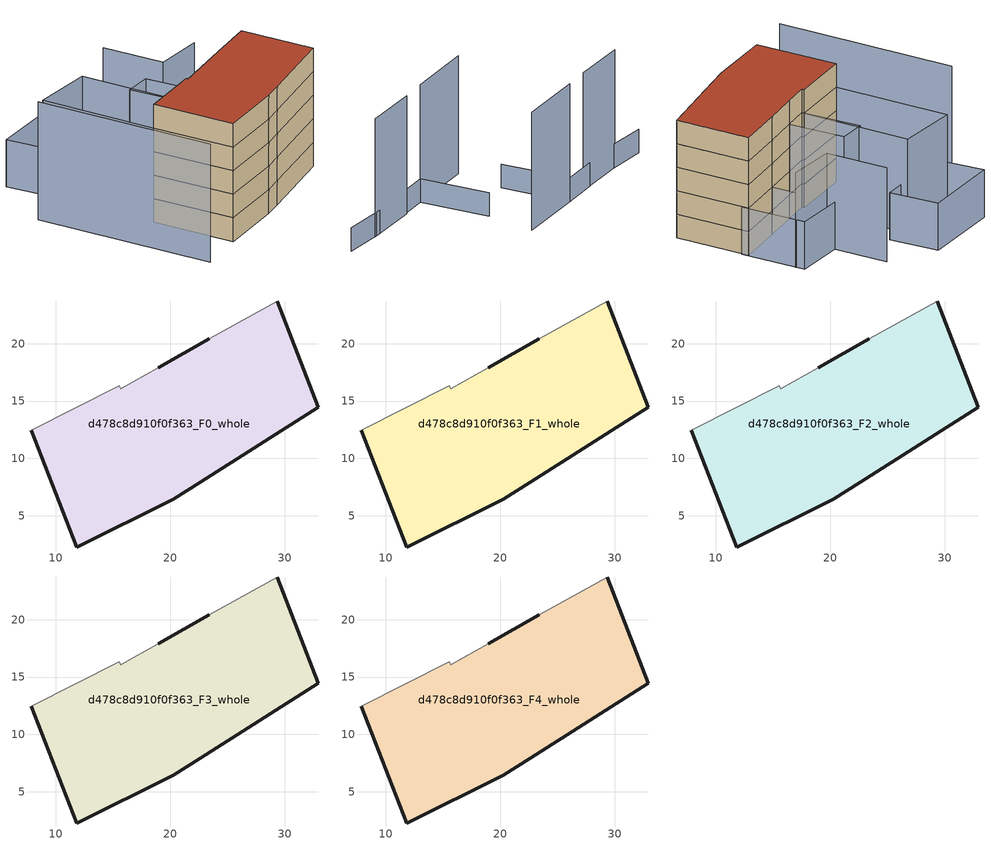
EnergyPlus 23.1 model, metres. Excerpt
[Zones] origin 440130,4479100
d478c8d910f0f363_F0_whole
 floor ground (EU_floor_Construction): 29.35,23.74 32.89,14.48 22.59,7.93 20.24,6.44 11.84,2.26 7.87,12.47 15.55,16.33 15.69,16.07 18.93,17.91 23.39,20.44 z0
 wall outside (EU_wall_Construction): 7.87,12.47 11.84,2.26 20.24,6.44 22.59,7.93 32.89,14.48 29.35,23.74 / 23.39,20.44 18.93,17.91 z0:3
 wall adiabatic (EU_wall_Construction): 29.35,23.74 23.39,20.44 / 18.93,17.91 15.69,16.07 15.55,16.33 7.87,12.47 z0:3
d478c8d910f0f363_F1_whole
 floor to d478c8d910f0f363_F0_whole (EU_floor_Construction): 29.35,23.74 32.89,14.48 22.59,7.93 20.24,6.44 11.84,2.26 7.87,12.47 15.55,16.33 15.69,16.07 18.93,17.91 23.39,20.44 z3
 wall outside (EU_wall_Construction): 7.87,12.47 11.84,2.26 20.24,6.44 22.59,7.93 32.89,14.48 29.35,23.74 / 23.39,20.44 18.93,17.91 z3:6
 wall adiabatic (EU_wall_Construction): 29.35,23.74 23.39,20.44 / 18.93,17.91 15.69,16.07 15.55,16.33 7.87,12.47 z3:6
d478c8d910f0f363_F2_whole
 floor to d478c8d910f0f363_F1_whole (EU_floor_Construction): 29.35,23.74 32.89,14.48 22.59,7.93 20.24,6.44 11.84,2.26 7.87,12.47 15.55,16.33 15.69,16.07 18.93,17.91 23.39,20.44 z6
 wall outside (EU_wall_Construction): 7.87,12.47 11.84,2.26 20.24,6.44 22.59,7.93 32.89,14.48 29.35,23.74 / 23.39,20.44 18.93,17.91 z6:9
 wall adiabatic (EU_wall_Construction): 29.35,23.74 23.39,20.44 / 18.93,17.91 15.69,16.07 15.55,16.33 7.87,12.47 z6:9
d478c8d910f0f363_F3_whole
 floor to d478c8d910f0f363_F2_whole (EU_floor_Construction): 29.35,23.74 32.89,14.48 22.59,7.93 20.24,6.44 11.84,2.26 7.87,12.47 15.55,16.33 15.69,16.07 18.93,17.91 23.39,20.44 z9
 wall outside (EU_wall_Construction): 7.87,12.47 11.84,2.26 20.24,6.44 22.59,7.93 32.89,14.48 29.35,23.74 / 23.39,20.44 18.93,17.91 z9:12
 wall adiabatic (EU_wall_Construction): 29.35,23.74 23.39,20.44 / 18.93,17.91 15.69,16.07 15.55,16.33 7.87,12.47 z9:12
d478c8d910f0f363_F4_whole
 floor to d478c8d910f0f363_F3_whole (EU_floor_Construction): 29.35,23.74 32.89,14.48 22.59,7.93 20.24,6.44 11.84,2.26 7.87,12.47 15.55,16.33 15.69,16.07 18.93,17.91 23.39,20.44 z12
 wall outside (EU_wall_Construction): 7.87,12.47 11.84,2.26 20.24,6.44 22.59,7.93 32.89,14.48 29.35,23.74 / 23.39,20.44 18.93,17.91 z12:15
 wall adiabatic (EU_wall_Construction): 29.35,23.74 23.39,20.44 / 18.93,17.91 15.69,16.07 15.55,16.33 7.87,12.47 z12:15
 roof outside (EU_roof_Construction): 22.59,7.93 32.89,14.48 29.35,23.74 23.39,20.44 18.93,17.91 15.69,16.07 15.55,16.33 7.87,12.47 11.84,2.26 20.24,6.44 z15
shading: 25.95,-6.64 33.04,-3.38 / -2.37,21.27 5.94,-0.99 / 36.3,-1.73 45.02,2.41 z0:15; 21.02,-8.44 26.82,-6.31 / 31.66,-3.93 36.3,-1.73 / 36.3,-1.73 40.17,-9.89 z0:3; 27.07,29.87 20.64,27.4 / 20.64,27.4 17.69,35.08 / 16.06,24.74 19.1,17.51 / 19.1,17.51 15.66,16.06 / 15.66,16.06 12.62,23.3 / 12.62,23.3 16.06,24.74 / 10.57,29.84 15.88,15.43 / 15.88,15.43 7.87,12.47 / 7.87,12.47 2.55,26.88 / 2.55,26.88 10.57,29.84 z0:12; 23.39,20.44 20.24,28.41 / 20.24,28.41 26.62,30.94 / 26.62,30.94 29.78,22.97 / 29.78,22.97 23.39,20.44 / 0.53,31.35 10.79,35.96 / 10.79,35.96 13.44,30.05 / 13.44,30.05 3.19,25.44 / 3.19,25.44 0.53,31.35 z0:6
[Building]
EU S2 Campaign: North Axis=0; Terrain=City; Solar Distribution=FullExterior
[Site:Location]
Madrid: Latitude=40.5; Longitude=-3.5; Time Zone=1; Elevation=609
[SizingPeriod:WeatherFileDays]
AnnualSizingPeriod: Begin Month=1; Begin Day of Month=1; End Month=12; End Day of Month=31; Day of Week for Start Day=Monday; Use Weather File Daylight Saving Period=No; Use Weather File Rain and Snow Indicators=No
[MATERIAL]
EU_InternalMass_Material: Roughness=MediumRough; Thickness=0.1; Conductivity=1; Density=1800; Specific Heat=900; Thermal Absorptance=0.9; Solar Absorptance=0.7; Visible Absorptance=0.7
[MATERIAL:NOMASS] Roughness=MediumRough; Thermal Absorptance=0.9; Solar Absorptance=0.7; Visible Absorptance=0.7
Name | Thermal Resistance
EU_wall_NoMass | 1.60022
EU_roof_NoMass | 1.57597
EU_floor_NoMass | 0.470652
[CONSTRUCTION]
EU_wall_Construction: EU_wall_NoMass
EU_roof_Construction: EU_roof_NoMass
EU_floor_Construction: EU_floor_NoMass
EU_InternalMass_Construction: EU_InternalMass_Material
[ZONE] Type=1; Multiplier=1; Ceiling Height=autocalculate; Floor Area=autocalculate; Part of Total Floor Area=Yes
Name | Volume
d478c8d910f0f363_F0_whole | 763.944
d478c8d910f0f363_F1_whole; d478c8d910f0f363_F2_whole; d478c8d910f0f363_F3_whole; d478c8d910f0f363_F4_whole | 763.943
[INTERNALMASS] Construction=EU_InternalMass_Construction; Surface Area=254.648
Name | Zone or ZoneList
d478c8d910f0f363_F0_whole_EU_InternalMass | d478c8d910f0f363_F0_whole
d478c8d910f0f363_F1_whole_EU_InternalMass | d478c8d910f0f363_F1_whole
d478c8d910f0f363_F2_whole_EU_InternalMass | d478c8d910f0f363_F2_whole
d478c8d910f0f363_F3_whole_EU_InternalMass | d478c8d910f0f363_F3_whole
d478c8d910f0f363_F4_whole_EU_InternalMass | d478c8d910f0f363_F4_whole
[OTHEREQUIPMENT] Fuel Type=Electricity; Design Level Calculation Method=Watts/Area; Power per Zone Floor Area=1; Fraction Latent=0; Fraction Radiant=0; Fraction Lost=0; Carbon Dioxide Generation Rate=0; EndUse Subcategory=EU_Step8_InternalGains
Name | Zone or ZoneList or Space or SpaceList | Schedule
EU_Step8_InternalGain_d478c8d910f0f363_F0_whole_f000 | d478c8d910f0f363_F0_whole | EU_Step8_GainSchedule_d478c8d910f0f363_F0_whole_f000
EU_Step8_InternalGain_d478c8d910f0f363_F1_whole_f000 | d478c8d910f0f363_F1_whole | EU_Step8_GainSchedule_d478c8d910f0f363_F1_whole_f000
EU_Step8_InternalGain_d478c8d910f0f363_F2_whole_f000 | d478c8d910f0f363_F2_whole | EU_Step8_GainSchedule_d478c8d910f0f363_F2_whole_f000
EU_Step8_InternalGain_d478c8d910f0f363_F3_whole_f000 | d478c8d910f0f363_F3_whole | EU_Step8_GainSchedule_d478c8d910f0f363_F3_whole_f000
EU_Step8_InternalGain_d478c8d910f0f363_F4_whole_f000 | d478c8d910f0f363_F4_whole | EU_Step8_GainSchedule_d478c8d910f0f363_F4_whole_f000
[ZONEVENTILATION:DESIGNFLOWRATE] Schedule=EU_AlwaysOn; Design Flow Rate Calculation Method=AirChanges/Hour; Air Changes per Hour=0.480704; Ventilation Type=Natural; Fan Pressure Rise=0; Fan Total Efficiency=1; Constant Term Coefficient=1; Temperature Term Coefficient=0; Velocity Term Coefficient=0; Velocity Squared Term Coefficient=0; Minimum Indoor Temperature=-100; Maximum Indoor Temperature=100; Delta Temperature=-100; Minimum Outdoor Temperature=-100; Maximum Outdoor Temperature=100; Maximum Wind Speed=40
Name | Zone or ZoneList or Space or SpaceList
EU_ConstantAir_d478c8d910f0f363_F0_whole | d478c8d910f0f363_F0_whole
EU_ConstantAir_d478c8d910f0f363_F1_whole | d478c8d910f0f363_F1_whole
EU_ConstantAir_d478c8d910f0f363_F2_whole | d478c8d910f0f363_F2_whole
EU_ConstantAir_d478c8d910f0f363_F3_whole | d478c8d910f0f363_F3_whole
EU_ConstantAir_d478c8d910f0f363_F4_whole | d478c8d910f0f363_F4_whole
[HVACTEMPLATE:THERMOSTAT] Constant Heating Setpoint=20; Constant Cooling Setpoint=50
EU_HeatOnly_d478c8d910f0f363_F0_whole; EU_HeatOnly_d478c8d910f0f363_F1_whole; EU_HeatOnly_d478c8d910f0f363_F2_whole; EU_HeatOnly_d478c8d910f0f363_F3_whole; EU_HeatOnly_d478c8d910f0f363_F4_whole
[HVACTEMPLATE:ZONE:IDEALLOADSAIRSYSTEM] System Availability Schedule=EU_AlwaysOn; Maximum Heating Supply Air Temperature=50; Minimum Cooling Supply Air Temperature=13; Maximum Heating Supply Air Humidity Ratio=0.0156; Minimum Cooling Supply Air Humidity Ratio=0.0077; Heating Limit=NoLimit; Cooling Limit=NoLimit; Heating Availability Schedule=EU_AlwaysOn; Cooling Availability Schedule=EU_CoolingOff; Dehumidification Control Type=ConstantSensibleHeatRatio; Cooling Sensible Heat Ratio=0.7; Dehumidification Setpoint=60; Humidification Control Type=None; Humidification Setpoint=30; Outdoor Air Method=None; Outdoor Air Flow Rate per Person=0.00944; Outdoor Air Flow Rate per Zone Floor Area=0; Outdoor Air Flow Rate per Zone=0; Demand Controlled Ventilation Type=None; Outdoor Air Economizer Type=NoEconomizer; Heat Recovery Type=None; Sensible Heat Recovery Effectiveness=0.7; Latent Heat Recovery Effectiveness=0.65
Name | Template Thermostat
d478c8d910f0f363_F0_whole | EU_HeatOnly_d478c8d910f0f363_F0_whole
d478c8d910f0f363_F1_whole | EU_HeatOnly_d478c8d910f0f363_F1_whole
d478c8d910f0f363_F2_whole | EU_HeatOnly_d478c8d910f0f363_F2_whole
d478c8d910f0f363_F3_whole | EU_HeatOnly_d478c8d910f0f363_F3_whole
d478c8d910f0f363_F4_whole | EU_HeatOnly_d478c8d910f0f363_F4_whole
[SIZING:ZONE] Zone Cooling Design Supply Air Temperature Input Method=SupplyAirTemperature; Zone Cooling Design Supply Air Temperature=13; Zone Heating Design Supply Air Temperature Input Method=SupplyAirTemperature; Zone Heating Design Supply Air Temperature=50; Zone Cooling Design Supply Air Humidity Ratio=0.008; Zone Heating Design Supply Air Humidity Ratio=0.008; Cooling Design Air Flow Method=DesignDay; Cooling Design Air Flow Rate=0; Cooling Minimum Air Flow per Zone Floor Area=0.000762; Cooling Minimum Air Flow=0; Cooling Minimum Air Flow Fraction=0.2; Heating Design Air Flow Method=DesignDay; Heating Design Air Flow Rate=0; Heating Maximum Air Flow per Zone Floor Area=0.002032; Heating Maximum Air Flow=0.141576; Heating Maximum Air Flow Fraction=0.3; Account for Dedicated Outdoor Air System=No; Dedicated Outdoor Air System Control Strategy=NeutralSupplyAir; Dedicated Outdoor Air Low Setpoint Temperature for Design=autosize; Dedicated Outdoor Air High Setpoint Temperature for Design=autosize; Zone Load Sizing Method=Sensible Load Only No Latent Load; Zone Latent Cooling Design Supply Air Humidity Ratio Input Method=HumidityRatioDifference; Zone Cooling Design Supply Air Humidity Ratio Difference=0.005; Zone Latent Heating Design Supply Air Humidity Ratio Input Method=HumidityRatioDifference; Zone Humidification Design Supply Air Humidity Ratio Difference=0.005
d478c8d910f0f363_F0_whole; d478c8d910f0f363_F1_whole; d478c8d910f0f363_F2_whole; d478c8d910f0f363_F3_whole; d478c8d910f0f363_F4_whole
[SCHEDULE:CONSTANT]
Name | Hourly Value
EU_AlwaysOn | 1
EU_CoolingOff | 0
[SCHEDULE:FILE] Column Number=1; Rows to Skip at Top=0; Number of Hours of Data=8760; Column Separator=Comma; Interpolate to Timestep=No; Minutes per Item=60; Adjust Schedule for Daylight Savings=Yes
Name | File
EU_Step8_GainSchedule_d478c8d910f0f363_F0_whole_f000 | ../../schedules/d478c8d910f0f363/d478c8d910f0f363_F0_whole_f000_gain.csv
EU_Step8_GainSchedule_d478c8d910f0f363_F1_whole_f000 | ../../schedules/d478c8d910f0f363/d478c8d910f0f363_F1_whole_f000_gain.csv
EU_Step8_GainSchedule_d478c8d910f0f363_F2_whole_f000 | ../../schedules/d478c8d910f0f363/d478c8d910f0f363_F2_whole_f000_gain.csv
EU_Step8_GainSchedule_d478c8d910f0f363_F3_whole_f000 | ../../schedules/d478c8d910f0f363/d478c8d910f0f363_F3_whole_f000_gain.csv
EU_Step8_GainSchedule_d478c8d910f0f363_F4_whole_f000 | ../../schedules/d478c8d910f0f363/d478c8d910f0f363_F4_whole_f000_gain.csv
